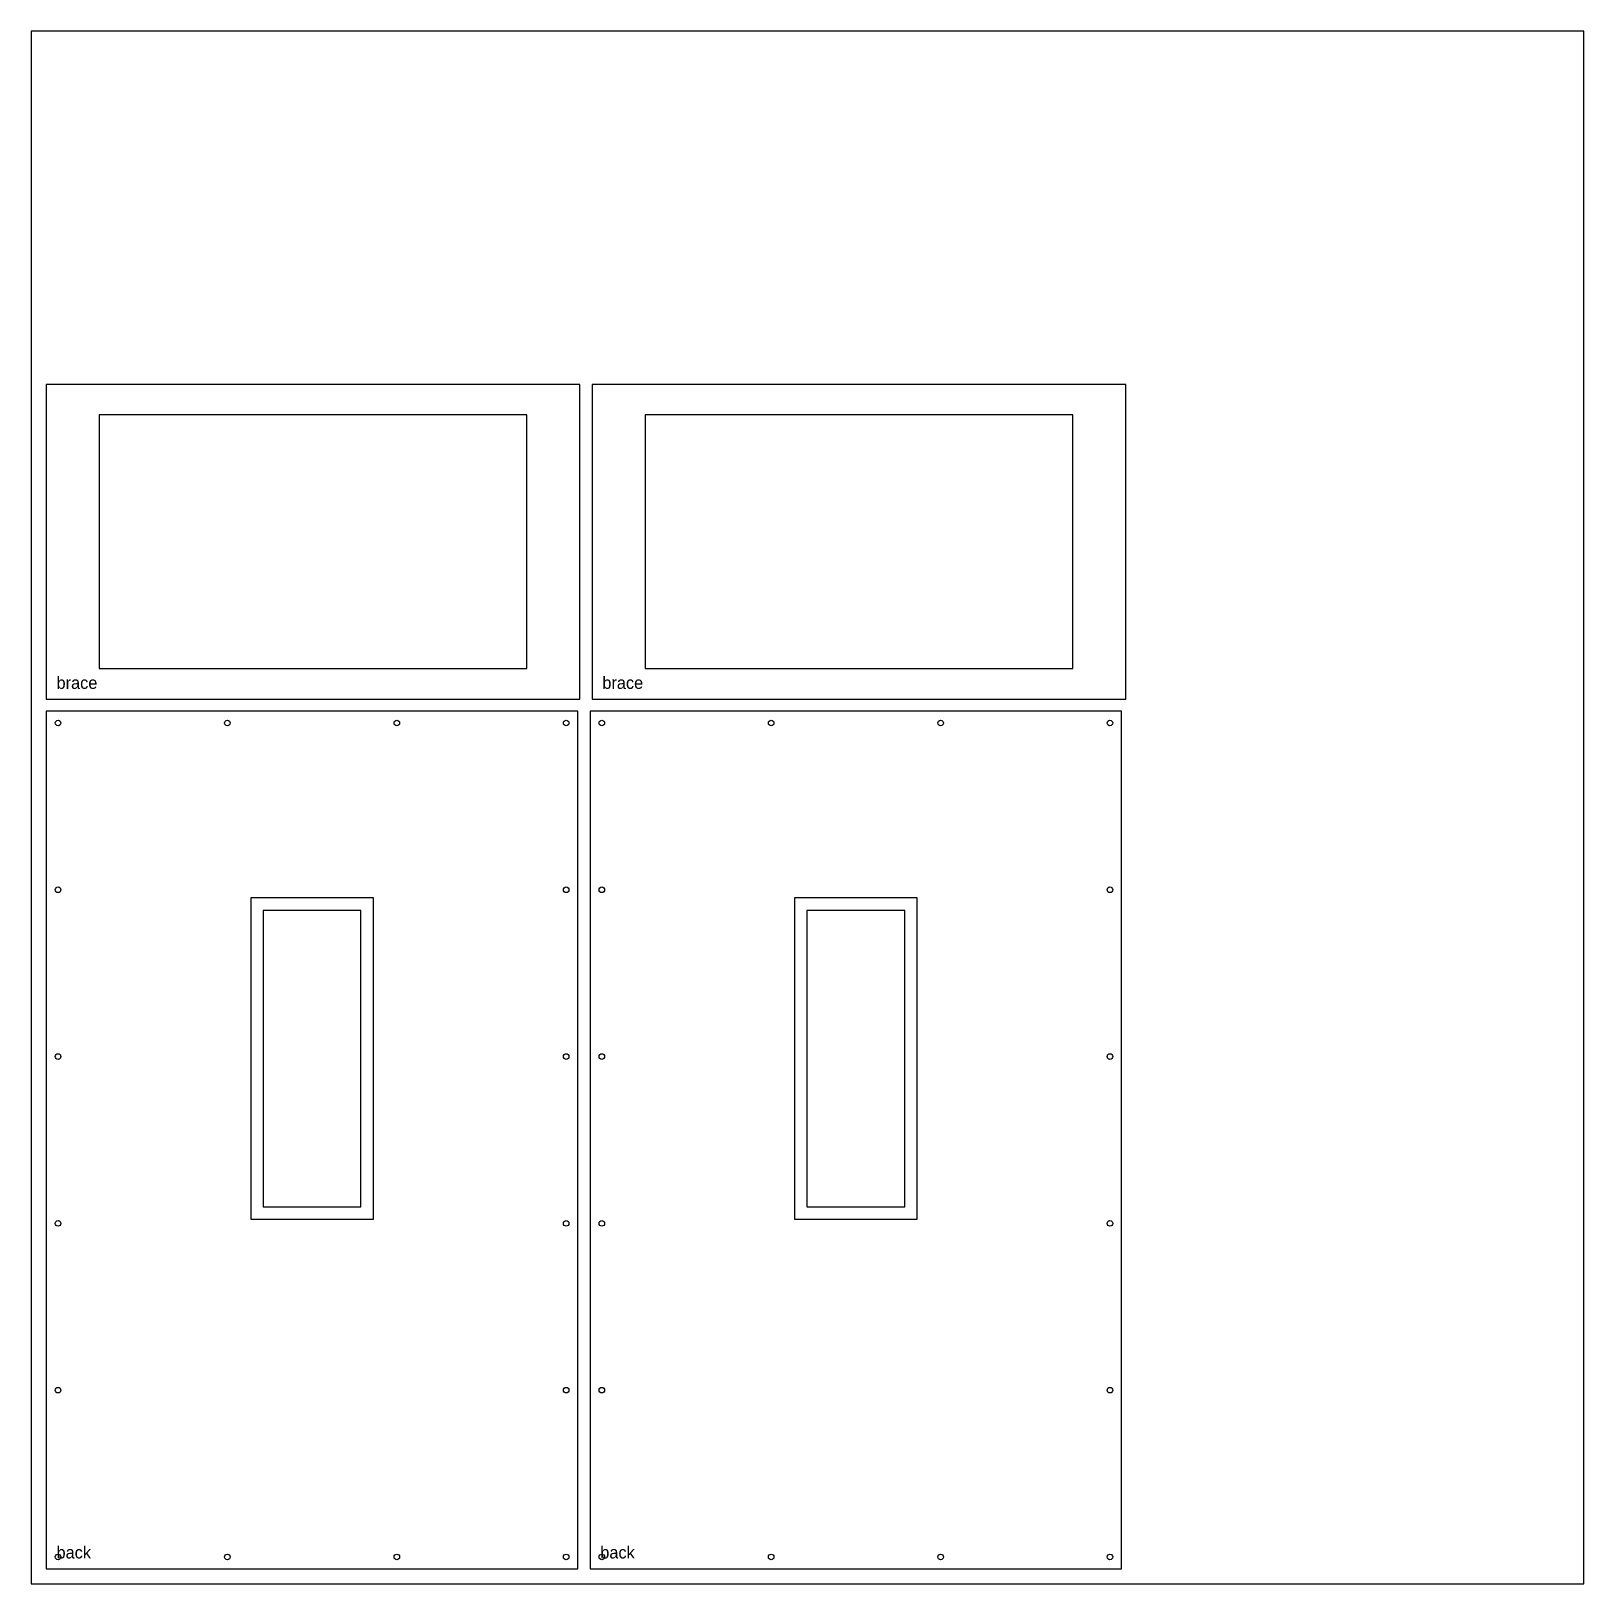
# Model space of a CAD drawing. Header units: millimetres. Extents: x 0 to 1525, y 0 to 1525.
import ezdxf

# ---------------------------------------------------------------- set-up
doc = ezdxf.new("R2010")
doc.units = ezdxf.units.MM
for name, color, linetype in [('CUT_INSIDE', 5, 'Continuous'), ('CUT_OUTSIDE', 1, 'Continuous'), ('POCKET_4.5MM', 3, 'Continuous')]:
    doc.layers.add(name, color=color, linetype=linetype)

msp = doc.modelspace()

# ---------------------------------------------------------------- linework, layer by layer
at = {"layer": 'CUT_INSIDE'}
for points in [[(67, 899), (487, 899), (487, 1148), (67, 1148), (67, 899)], [(603, 899), (1023, 899), (1023, 1148), (603, 1148), (603, 899)], [(324, 661.5), (228, 661.5), (228, 370.5), (324, 370.5), (324, 661.5)], [(858, 661.5), (762, 661.5), (762, 370.5), (858, 370.5), (858, 661.5)]]:
    msp.add_lwpolyline(points, close=True, dxfattribs=at)
for centre in [(26.5, 845.5), (192.8, 845.5), (359.2, 845.5), (525.5, 845.5), (560.5, 845.5), (726.8, 845.5), (893.2, 845.5), (1059.5, 845.5), (26.5, 681.7), (525.5, 681.7), (560.5, 681.7), (1059.5, 681.7), (26.5, 517.9), (525.5, 517.9), (560.5, 517.9), (1059.5, 517.9), (26.5, 354.1), (525.5, 354.1), (560.5, 354.1), (1059.5, 354.1), (26.5, 190.3), (525.5, 190.3), (560.5, 190.3), (1059.5, 190.3), (26.5, 26.5), (192.8, 26.5), (359.2, 26.5), (525.5, 26.5), (560.5, 26.5), (726.8, 26.5), (893.2, 26.5), (1059.5, 26.5)]:
    msp.add_circle(centre, 2.75, dxfattribs=at)
at = {"layer": 'CUT_OUTSIDE'}
for points in [[(15, 1178), (15, 869), (539, 869), (539, 1178), (15, 1178)], [(551, 1178), (551, 869), (1075, 869), (1075, 1178), (551, 1178)], [(15, 15), (537, 15), (537, 857), (15, 857), (15, 15)], [(549, 15), (1071, 15), (1071, 857), (549, 857), (549, 15)]]:
    msp.add_lwpolyline(points, close=True, dxfattribs=at)
at = {"layer": 'POCKET_4.5MM'}
for points in [[(215.8, 358.2), (336.2, 358.2), (336.2, 673.8), (215.8, 673.8), (215.8, 358.2)], [(749.8, 358.2), (870.2, 358.2), (870.2, 673.8), (749.8, 673.8), (749.8, 358.2)]]:
    msp.add_lwpolyline(points, close=True, dxfattribs=at)
at = {"layer": 'SHEET_EDGE'}
msp.add_lwpolyline([(0, 0), (1525, 0), (1525, 1525), (0, 1525)], close=True, dxfattribs=at)

# ---------------------------------------------------------------- texts
at = {"layer": 'NOTES'}
for s, p in [('brace', (25, 879)), ('brace', (561, 879)), ('back', (25, 25)), ('back', (559, 25))]:
    msp.add_text(s, height=12, dxfattribs=at).set_placement(p)

doc.saveas('drawing.dxf')
